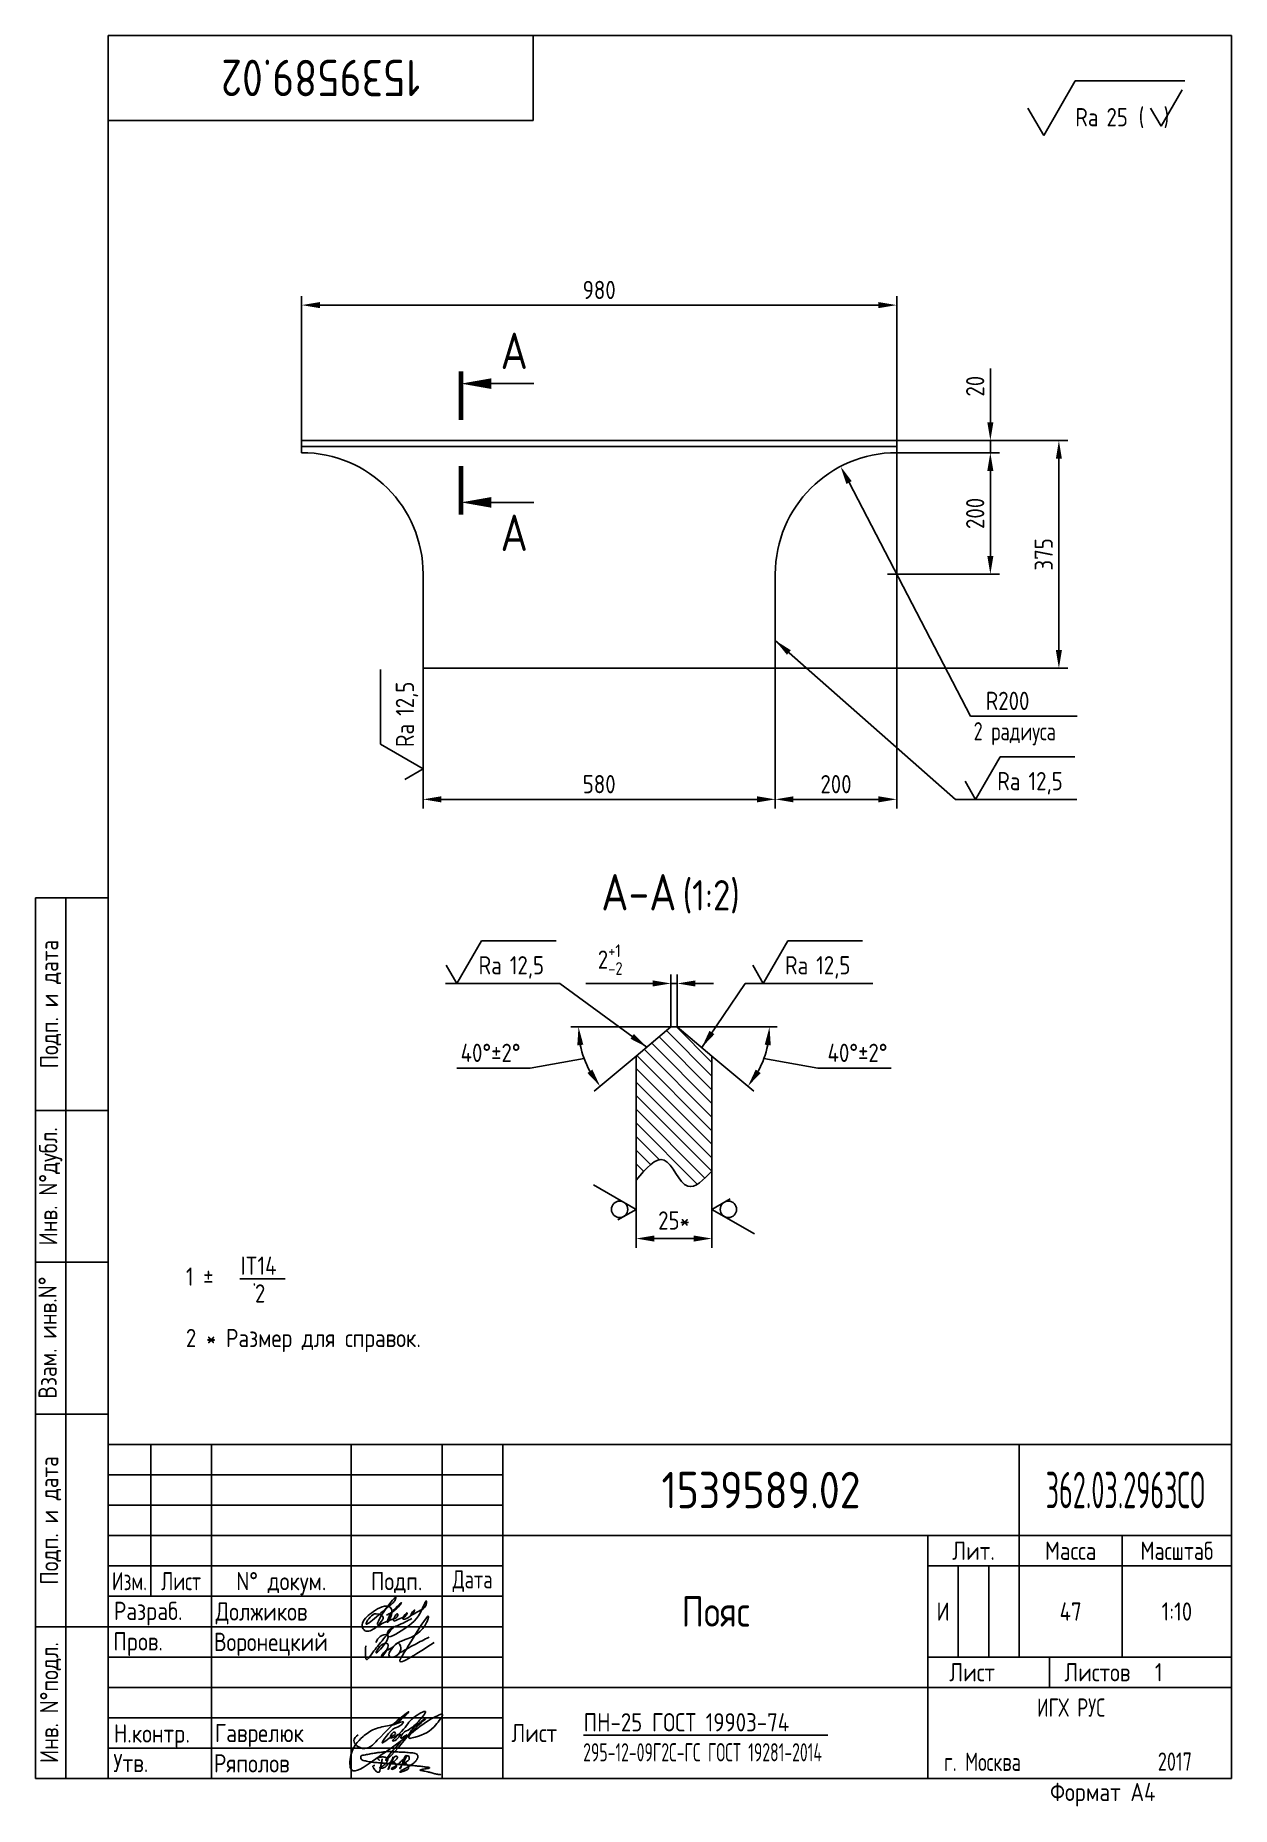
# Paper-space layout 'A4_protect' of a CAD drawing. Header units: millimetres. Extents: x 254 to 451, y 0 to 292.
# The model-space entities are those that its viewports show. They can reach past a viewport. Long polylines and large blocks are cut down to what shows.
import ezdxf
from ezdxf.enums import TextEntityAlignment as Align

# ---------------------------------------------------------------- set-up
doc = ezdxf.new("R2010")
doc.units = ezdxf.units.MM
doc.header["$LTSCALE"] = 0.3
for name, color, linetype in [('Bord', 1, 'Continuous'), ('Cont', 6, 'Continuous'), ('Dim', 7, 'Continuous'), ('Hatch', 2, 'Continuous'), ('Text', 3, 'Continuous'), ('Textb', 6, 'Continuous'), ('Vporti', 7, 'Continuous')]:
    doc.layers.add(name, color=color, linetype=linetype)
doc.layers.get('Vporti').off()
doc.styles.add('Style1', font='romans.shx', dxfattribs={"width": 0.8})
doc.dimstyles.new('Anqular-2', dxfattribs={"dimscale": 2, "dimtxt": 3, "dimasz": 3, "dimexe": 1.25, "dimexo": 0, "dimgap": 1, "dimtad": 2, "dimtoh": 1, "dimdec": 3, "dimtxsty": 'Style1', "dimcen": 2.5, "dimclrt": 3, "dimadec": 0, "dimazin": 0, "dimtfac": 1, "dimtdec": 3, "dimtmove": 1, "dimatfit": 3, "dimfxl": 1, "dimarcsym": 0})
doc.dimstyles.new('LIN10', dxfattribs={"dimscale": 10, "dimtxt": 3, "dimasz": 3, "dimexe": 1.5, "dimexo": 0, "dimgap": 1, "dimtad": 1, "dimdec": 4, "dimrnd": 1, "dimdsep": 46, "dimtxsty": 'Style1', "dimcen": 0, "dimclrt": 3, "dimadec": 0, "dimazin": 0, "dimtfac": 0.666667, "dimtdec": 4, "dimtmove": 0, "dimatfit": 3, "dimfxl": 1, "dimtolj": 1, "dimtzin": 0, "dimarcsym": 0})
doc.dimstyles.new('LIN_2', dxfattribs={"dimscale": 2, "dimtxt": 3, "dimasz": 3, "dimexe": 1.5, "dimexo": 0, "dimgap": 1.48, "dimtad": 1, "dimdec": 4, "dimrnd": 1, "dimdsep": 46, "dimtxsty": 'Style1', "dimcen": 0, "dimdle": 2, "dimclrd": 256, "dimclrt": 3, "dimadec": 0, "dimazin": 0, "dimtfac": 0.666667, "dimtdec": 4, "dimtmove": 0, "dimatfit": 3, "dimfxl": 1, "dimtvp": 0.833333, "dimtolj": 1, "dimtzin": 0, "dimarcsym": 0})
doc.dimstyles.new('Rad-10', dxfattribs={"dimscale": 10, "dimtxt": 3, "dimasz": 3, "dimexe": 1.25, "dimexo": 0, "dimgap": 1, "dimtad": 1, "dimtoh": 1, "dimdec": 3, "dimtxsty": 'Style1', "dimcen": 2.5, "dimclrt": 3, "dimadec": 0, "dimazin": 0, "dimtfac": 1, "dimtdec": 3, "dimtmove": 1, "dimatfit": 1, "dimfxl": 1, "dimarcsym": 0})

# ---------------------------------------------------------------- blocks, each defined once
blk = doc.blocks.new('A4')
at = {"layer": 'Bord'}
for p, q in [((20, 55), (85, 55)), ((20, 50), (85, 50)), ((20, 45), (85, 45)), ((160, 40), (160, 25)), ((165, 40), (165, 25)), ((20, 30), (85, 30)), ((20, 25), (85, 25)), ((20, 20), (85, 20)), ((20, 15), (85, 15)), ((20, 10), (85, 10))]:
    blk.add_line(p, q, dxfattribs=at)
at = {"layer": 'Cont'}
for p, q in [((205, 292), (20, 292)), ((20, 292), (20, 5)), ((90, 278), (90, 292)), ((205, 292), (205, 5)), ((20, 278), (90, 278)), ((8, 5), (8, 150)), ((8, 150), (20, 150)), ((13, 5), (13, 150)), ((8, 115), (20, 115)), ((20, 90), (8, 90)), ((20, 65), (8, 65)), ((205, 60), (20, 60)), ((20, 60), (205, 60)), ((27, 60), (27, 35)), ((37, 60), (37, 5)), ((60, 5), (60, 60)), ((75, 60), (75, 5)), ((85, 5), (85, 60)), ((170, 60), (170, 25)), ((85, 45), (205, 45)), ((155, 5), (155, 45)), ((187, 25), (187, 45)), ((20, 40), (85, 40)), ((205, 40), (155, 40)), ((85, 35), (20, 35)), ((20, 30), (8, 30)), ((155, 25), (205, 25)), ((175, 25), (175, 20)), ((205, 20), (85, 20)), ((20, 5), (8, 5)), ((205, 5), (20, 5))]:
    blk.add_line(p, q, dxfattribs=at)
at = {"layer": 'Text', "style": 'Style1', "width": 0.8}
for s, p in [('Подп. и дата', (10.5, 132.5)), ('Инв. N%%dдубл.', (10.5, 102.5)), ('Взам. инв.N%%d ', (10, 78.38)), ('Подп. и дата', (10.5, 47.5)), ('Инв. N%%dподл.', (10.5, 17.5))]:
    blk.add_text(s, height=3, rotation=90, dxfattribs=at).set_placement(p, align=Align.MIDDLE)
at = {"layer": 'Text', "style": 'Style1'}
for s, width, p in [('Лит.', 0.8, (162.5, 42.5)), ('Масса', 0.8, (178.5, 42.5)), ('Масштаб', 0.75, (196, 42.5)), ('Изм.', 0.7, (23.5, 37.5)), ('Лист', 0.7, (32, 37.5)), ('N%%d докум.', 0.8, (48.5, 37.5)), ('Подп.', 0.8, (67.5, 37.5)), ('Лист', 0.8, (162.27, 22.5)), ('Листов', 0.8, (182.9, 22.5))]:
    blk.add_text(s, height=3, dxfattribs=dict(at, width=width)).set_placement(p, align=Align.MIDDLE_CENTER)
at = {"layer": 'Text', "style": 'Style1', "width": 0.7}
for s, p in [('Дата', (80, 37.5)), ('ИГХ РУС', (178.57, 16.69))]:
    blk.add_text(s, height=3, dxfattribs=at).set_placement(p, align=Align.MIDDLE)
at = {"layer": 'Text', "style": 'Style1'}
for s, width, p in [('Разpаб.', 0.8, (20.92, 31.1)), ('Пpов.', 0.8, (20.84, 26.08)), ('Н.контp.', 0.8, (20.92, 10.92)), ('Утв.', 0.8, (20.84, 6.06)), ('г. Москва', 0.7, (157.64, 6.25)), ('Фоpмат А4', 0.8, (175.11, 1.29))]:
    blk.add_text(s, height=3, dxfattribs=dict(at, width=width)).set_placement(p)
for tag, p, width in [('ФИО', (39, 31), 0.8), ('ФИО', (39, 26), 0.8), ('ГОСТ_СОРТАМЕНТА', (98.19, 14), 0.8), ('ФИО', (39, 11), 0.8), ('ФИО', (39, 6), 0.8), ('2017', (192.85, 6.29), 0.7)]:
    blk.add_attdef(tag, p, '', height=3, dxfattribs=dict(at, width=width))
at = {"layer": 'Text', "style": 'Style1', "width": 0.8}
for tag, p in [('И', (157.49, 32.5)), ('700', (178.5, 32.5)), ('1:20', (196, 32.5))]:
    blk.add_attdef(tag, text='', height=3, dxfattribs=at).set_placement(p, align=Align.MIDDLE)
blk.add_attdef('Сборочный_чертеж', text='', height=3, dxfattribs=at).set_placement((120, 21.3), align=Align.CENTER)
for tag, p in [('1', (171.12, 22.5)), ('2', (193, 22.5))]:
    blk.add_attdef(tag, text='', height=3, dxfattribs=at).set_placement(p, align=Align.MIDDLE_CENTER)
blk.add_attdef('ЛИСТ', text='', height=3, dxfattribs=at).set_placement((85.99, 12.5), align=Align.MIDDLE_LEFT)
at = {"layer": 'Text', "style": 'Style1', "width": 0.7}
blk.add_attdef('%%OГОСТ_ТЕХ._ТРЕБОВАНИЙ', text='', height=3, dxfattribs=at).set_placement((98.19, 8), align=Align.BOTTOM_LEFT)
at = {"layer": 'Textb', "style": 'Style1', "width": 0.8}
blk.add_attdef('1234567', (81, 290), '', height=6, rotation=180, dxfattribs=at)
blk.add_attdef('1234567', (123.4, 48), '', height=6, dxfattribs=at)
for tag, height, p in [('123ХЯ', 6, (183.62, 48)), ('НАИМЕНОВАНИЕ', 5, (120, 30))]:
    blk.add_attdef(tag, text='', height=height, dxfattribs=at).set_placement(p, align=Align.CENTER)
blk = doc.blocks.new('A$C3427693D')
at = {"layer": 'Text'}
blk.add_line((0, 3.92), (7.46, 3.92), dxfattribs=at)
at = {"layer": 'Text', "style": 'Style1', "width": 0.8}
for s, p in [('IT14', (0.13, 4.57)), ('2', (2.49, 0))]:
    blk.add_text(s, height=3, dxfattribs=at).set_placement(p)
blk = doc.blocks.new('A$C314368CF')
at = {"layer": 'Text'}
for q in [(7.18, 6), (1.98, 3)]:
    blk.add_line((3.72, 0), q, dxfattribs=at)
at = {"layer": 'Text', "style": 'Style1', "width": 0.8}
blk.add_text('(  )', height=3, dxfattribs=at).set_placement((0, 0))
blk = doc.blocks.new('sherISO_17')
at = {"layer": 'Cont'}
for p, q in [((-30.94, -16.46), (-25.74, -7.46)), ((-25.74, -7.46), (-7.72, -7.46)), ((-30.94, -16.46), (-33.54, -11.96))]:
    blk.add_line(p, q, dxfattribs=at)
blk.add_blockref('A$C314368CF', (-15.31, -14.96))
at = {"layer": 'Textb', "style": 'Style1', "width": 0.8}
blk.add_text('Ra', height=3, dxfattribs=at).set_placement((-25.74, -14.96))
blk.add_attdef('25', (-20.6, -14.96), '', height=3, dxfattribs=at)
blk = doc.blocks.new('ZNAK02')
at = {"layer": 'Textb', "style": 'Style1', "width": 0.8}
blk.add_attdef('А-А', text='', height=6, dxfattribs=at).set_placement((13.92, -0.06), align=Align.RIGHT)
blk.add_attdef('SC(1)', (14.94, -0.06), '', height=5, dxfattribs=at)
blk = doc.blocks.new('*D13')
at = {"layer": 'Defpoints', "color": 0, "transparency": 16777216}
for p in [(6083.97, 2342.32), (5103.97, 2119.38), (6083.97, 2119.38)]:
    blk.add_point(p, dxfattribs=at)
at = {"layer": 'Dim', "color": 0, "lineweight": -2, "transparency": 16777216}
for p, q in [((5103.97, 2119.38), (5103.97, 2357.32)), ((6083.97, 2119.38), (6083.97, 2357.32)), ((5133.97, 2342.32), (6053.97, 2342.32))]:
    blk.add_line(p, q, dxfattribs=at)
at = {"layer": 'Dim', "color": 0, "transparency": 16777216}
for points in [[(5133.97, 2347.32), (5133.97, 2337.32), (5103.97, 2342.32)], [(6053.97, 2347.32), (6053.97, 2337.32), (6083.97, 2342.32)]]:
    blk.add_solid(points, dxfattribs=at)
at = {"layer": 'Dim', "color": 3, "transparency": 16777216, "insert": (5593.97, 2367.32), "char_height": 30, "attachment_point": 5, "style": 'Style1'}
blk.add_mtext('\\A1;980', dxfattribs=at)
blk = doc.blocks.new('*D14')
at = {"layer": 'Defpoints', "color": 0, "transparency": 16777216}
for p in [(6083.97, 2099.38), (5883.97, 1744.38), (5883.97, 1528.6)]:
    blk.add_point(p, dxfattribs=at)
at = {"layer": 'Dim', "color": 0, "lineweight": -2, "transparency": 16777216}
for p, q in [((6083.97, 2099.38), (6083.97, 1513.6)), ((5883.97, 1744.38), (5883.97, 1513.6)), ((6053.97, 1528.6), (5913.97, 1528.6))]:
    blk.add_line(p, q, dxfattribs=at)
at = {"layer": 'Dim', "color": 0, "transparency": 16777216}
for points in [[(5913.97, 1533.6), (5913.97, 1523.6), (5883.97, 1528.6)], [(6053.97, 1533.6), (6053.97, 1523.6), (6083.97, 1528.6)]]:
    blk.add_solid(points, dxfattribs=at)
at = {"layer": 'Dim', "color": 3, "transparency": 16777216, "insert": (5983.97, 1553.6), "char_height": 30, "attachment_point": 5, "style": 'Style1'}
blk.add_mtext('\\A1;200', dxfattribs=at)
blk = doc.blocks.new('*D15')
at = {"layer": 'Defpoints', "color": 0, "transparency": 16777216}
for p in [(5303.97, 1744.38), (5883.97, 1744.38), (5303.97, 1528.6)]:
    blk.add_point(p, dxfattribs=at)
at = {"layer": 'Dim', "color": 0, "lineweight": -2, "transparency": 16777216}
for p, q in [((5303.97, 1744.38), (5303.97, 1513.6)), ((5883.97, 1744.38), (5883.97, 1513.6)), ((5853.97, 1528.6), (5333.97, 1528.6))]:
    blk.add_line(p, q, dxfattribs=at)
at = {"layer": 'Dim', "color": 0, "transparency": 16777216}
for points in [[(5333.97, 1533.6), (5333.97, 1523.6), (5303.97, 1528.6)], [(5853.97, 1533.6), (5853.97, 1523.6), (5883.97, 1528.6)]]:
    blk.add_solid(points, dxfattribs=at)
at = {"layer": 'Dim', "color": 3, "transparency": 16777216, "insert": (5593.97, 1553.6), "char_height": 30, "attachment_point": 5, "style": 'Style1'}
blk.add_mtext('\\A1;580', dxfattribs=at)
blk = doc.blocks.new('*D16')
at = {"layer": 'Defpoints', "color": 0, "transparency": 16777216}
for p in [(6083.97, 2119.38), (6238.19, 2119.38), (6083.97, 2099.38)]:
    blk.add_point(p, dxfattribs=at)
at = {"layer": 'Dim', "color": 0, "lineweight": -2, "transparency": 16777216}
for p, q in [((6238.19, 2149.38), (6238.19, 2238.24)), ((6083.97, 2119.38), (6253.19, 2119.38)), ((6238.19, 2099.38), (6238.19, 2119.38)), ((6083.97, 2099.38), (6253.19, 2099.38)), ((6238.19, 2069.38), (6238.19, 2039.38))]:
    blk.add_line(p, q, dxfattribs=at)
at = {"layer": 'Dim', "color": 0, "transparency": 16777216}
for points in [[(6233.19, 2149.38), (6243.19, 2149.38), (6238.19, 2119.38)], [(6233.19, 2069.38), (6243.19, 2069.38), (6238.19, 2099.38)]]:
    blk.add_solid(points, dxfattribs=at)
at = {"layer": 'Dim', "color": 3, "transparency": 16777216, "insert": (6213.19, 2208.81), "char_height": 30, "attachment_point": 5, "rotation": 90, "style": 'Style1'}
blk.add_mtext('\\A1;20', dxfattribs=at)
blk = doc.blocks.new('*D17')
at = {"layer": 'Defpoints', "color": 0, "transparency": 16777216}
for p in [(6083.97, 2099.38), (6068.97, 1899.38), (6238.19, 1899.38)]:
    blk.add_point(p, dxfattribs=at)
at = {"layer": 'Dim', "color": 0, "lineweight": -2, "transparency": 16777216}
for p, q in [((6083.97, 2099.38), (6253.19, 2099.38)), ((6238.19, 2069.38), (6238.19, 1929.38)), ((6068.97, 1899.38), (6253.19, 1899.38))]:
    blk.add_line(p, q, dxfattribs=at)
at = {"layer": 'Dim', "color": 0, "transparency": 16777216}
for points in [[(6233.19, 2069.38), (6243.19, 2069.38), (6238.19, 2099.38)], [(6233.19, 1929.38), (6243.19, 1929.38), (6238.19, 1899.38)]]:
    blk.add_solid(points, dxfattribs=at)
at = {"layer": 'Dim', "color": 3, "transparency": 16777216, "insert": (6213.19, 1999.38), "char_height": 30, "attachment_point": 5, "rotation": 90, "style": 'Style1'}
blk.add_mtext('\\A1;200', dxfattribs=at)
blk = doc.blocks.new('razrez03')
at = {"layer": 'Text', "const_width": 0.8}
blk.add_lwpolyline([(0, 1.997), (0, -6.003)], dxfattribs=at)
at = {"layer": 'Text'}
blk.add_lwpolyline([(0, 0, 0, 1.76, 0), (5, 0, 1.76, 1.76, 0)], format="xyseb", dxfattribs=at)
blk.add_lwpolyline([(12, 0), (5, 0)], dxfattribs=at)
at = {"layer": 'Textb', "style": 'Style1', "width": 0.8}
blk.add_attdef('A', (6.5, 2), '', height=6, dxfattribs=at)
blk = doc.blocks.new('razrez04')
at = {"layer": 'Text', "const_width": 0.8}
blk.add_lwpolyline([(0, 5.997), (0, -2.003)], dxfattribs=at)
at = {"layer": 'Text'}
blk.add_lwpolyline([(0, 0, 0, 1.76, 0), (5, 0, 1.76, 1.76, 0)], format="xyseb", dxfattribs=at)
blk.add_lwpolyline([(12, 0), (5, 0)], dxfattribs=at)
at = {"layer": 'Textb', "style": 'Style1', "width": 0.8}
blk.add_attdef('A', (6.5, -8.4), '', height=6, dxfattribs=at)
blk = doc.blocks.new('*D18')
at = {"layer": 'Defpoints', "color": 0, "transparency": 16777216}
for p in [(6083.97, 2119.38), (5883.97, 1744.38), (6351.07, 1744.38)]:
    blk.add_point(p, dxfattribs=at)
at = {"layer": 'Dim', "color": 0, "lineweight": -2, "transparency": 16777216}
for p, q in [((6083.97, 2119.38), (6366.07, 2119.38)), ((6351.07, 2089.38), (6351.07, 1774.38)), ((5883.97, 1744.38), (6366.07, 1744.38))]:
    blk.add_line(p, q, dxfattribs=at)
at = {"layer": 'Dim', "color": 0, "transparency": 16777216}
for points in [[(6346.07, 2089.38), (6356.07, 2089.38), (6351.07, 2119.38)], [(6346.07, 1774.38), (6356.07, 1774.38), (6351.07, 1744.38)]]:
    blk.add_solid(points, dxfattribs=at)
at = {"layer": 'Dim', "color": 3, "transparency": 16777216, "insert": (6326.07, 1931.88), "char_height": 30, "attachment_point": 5, "rotation": 90, "style": 'Style1'}
blk.add_mtext('\\A1;375', dxfattribs=at)
blk = doc.blocks.new('*D22')
at = {"layer": 'Defpoints', "color": 0, "transparency": 16777216}
for p in [(5567.52, 772.77), (5565.52, 758.48), (5567.52, 758.48)]:
    blk.add_point(p, dxfattribs=at)
at = {"layer": 'Dim', "color": 0, "lineweight": -2, "transparency": 16777216}
for p, q in [((5565.52, 758.48), (5565.52, 775.77)), ((5567.52, 758.48), (5567.52, 775.77))]:
    blk.add_line(p, q, dxfattribs=at)
at = {"layer": 'Dim', "lineweight": -2, "transparency": 16777216}
for p, q in [((5559.52, 772.77), (5537.47, 772.77)), ((5567.52, 772.77), (5565.52, 772.77)), ((5573.52, 772.77), (5579.52, 772.77))]:
    blk.add_line(p, q, dxfattribs=at)
at = {"layer": 'Dim', "transparency": 16777216}
for points in [[(5559.52, 773.77), (5559.52, 771.77), (5565.52, 772.77)], [(5573.52, 773.77), (5573.52, 771.77), (5567.52, 772.77)]]:
    blk.add_solid(points, dxfattribs=at)
at = {"layer": 'Dim', "color": 3, "transparency": 16777216, "insert": (5545.5, 780.63), "char_height": 6, "attachment_point": 5, "style": 'Style1'}
blk.add_mtext('\\A1;\\A1;2{\\H0.7x;\\S+1^ -2;}', dxfattribs=at)
blk = doc.blocks.new('*D23')
at = {"layer": 'Defpoints', "color": 0, "transparency": 16777216}
for p in [(5554.02, 707.95), (5579.02, 711.01), (5554.02, 688.77)]:
    blk.add_point(p, dxfattribs=at)
at = {"layer": 'Dim', "color": 0, "lineweight": -2, "transparency": 16777216}
for p, q in [((5554.02, 707.95), (5554.02, 685.77)), ((5579.02, 711.01), (5579.02, 685.77))]:
    blk.add_line(p, q, dxfattribs=at)
at = {"layer": 'Dim', "lineweight": -2, "transparency": 16777216}
blk.add_line((5573.02, 688.77), (5560.02, 688.77), dxfattribs=at)
at = {"layer": 'Dim', "transparency": 16777216}
for points in [[(5560.02, 689.77), (5560.02, 687.77), (5554.02, 688.77)], [(5573.02, 689.77), (5573.02, 687.77), (5579.02, 688.77)]]:
    blk.add_solid(points, dxfattribs=at)
at = {"layer": 'Dim', "color": 3, "transparency": 16777216, "insert": (5566.52, 694.73), "char_height": 6, "attachment_point": 5, "style": 'Style1'}
blk.add_mtext('\\A1;25*', dxfattribs=at)
blk = doc.blocks.new('sherISO_09')
at = {"layer": 'Text'}
for q in [(4.04, 7), (-1.73, 3)]:
    blk.add_line((0, 0), q, dxfattribs=at)
blk.add_circle((0, 2.71), 1.35, dxfattribs=at)
blk = doc.blocks.new('*D24')
at = {"layer": 'Defpoints', "color": 0, "transparency": 16777216}
for p in [(5565.52, 758.48), (5567.52, 758.48), (5567.52, 758.48), (5579.02, 748.83), (5594.74, 744.81)]:
    blk.add_point(p, dxfattribs=at)
at = {"layer": 'Dim', "color": 0, "lineweight": -2, "transparency": 16777216}
for p, q in [((5567.52, 758.48), (5600.48, 758.48)), ((5579.02, 748.83), (5592.76, 737.29)), ((5596.14, 748.06), (5613.87, 744.93)), ((5613.87, 744.93), (5638.04, 744.93))]:
    blk.add_line(p, q, dxfattribs=at)
blk.add_arc((5567.52, 758.48), 30.46, 331.30564, 348.69436, dxfattribs=at)
at = {"layer": 'Dim', "color": 0, "transparency": 16777216}
for points in [[(5596.39, 752.6), (5598.38, 752.41), (5597.98, 758.48)], [(5595.06, 743.29), (5593.41, 744.42), (5590.85, 738.9)]]:
    blk.add_solid(points, dxfattribs=at)
at = {"layer": 'Dim', "color": 3, "transparency": 16777216, "insert": (5626.95, 749.93), "char_height": 6, "attachment_point": 5, "style": 'Style1'}
blk.add_mtext('40°%%p2%%d', dxfattribs=at)
blk = doc.blocks.new('*D25')
at = {"layer": 'Defpoints', "color": 0, "transparency": 16777216}
for p in [(5565.52, 758.48), (5565.52, 758.48), (5567.52, 758.48), (5554.02, 748.83), (5538.3, 744.81)]:
    blk.add_point(p, dxfattribs=at)
at = {"layer": 'Dim', "color": 0, "lineweight": -2, "transparency": 16777216}
for p, q in [((5565.52, 758.48), (5532.56, 758.48)), ((5536.9, 748.06), (5519.17, 744.93)), ((5554.02, 748.83), (5540.27, 737.29)), ((5519.17, 744.93), (5495, 744.93))]:
    blk.add_line(p, q, dxfattribs=at)
blk.add_arc((5565.52, 758.48), 30.46, 191.30564, 208.69436, dxfattribs=at)
at = {"layer": 'Dim', "color": 0, "transparency": 16777216}
for points in [[(5534.66, 752.41), (5536.65, 752.6), (5535.06, 758.48)], [(5539.63, 744.42), (5537.98, 743.29), (5542.19, 738.9)]]:
    blk.add_solid(points, dxfattribs=at)
at = {"layer": 'Dim', "color": 3, "transparency": 16777216, "insert": (5506.09, 749.93), "char_height": 6, "attachment_point": 5, "style": 'Style1'}
blk.add_mtext('40°%%p2%%d', dxfattribs=at)
blk = doc.blocks.new('sherISO_01')
at = {"layer": 'Text'}
blk.add_line((4.041, 7), (16.364, 7), dxfattribs=at)
blk.add_lwpolyline([(-1.732, 3), (0, 0), (4.041, 7)], dxfattribs=at)
at = {"layer": 'Text', "style": 'Style1', "width": 0.8}
blk.add_text('Ra', height=3, dxfattribs=at).set_placement((3.584, 1.5))
blk.add_attdef('12,5', (8.727, 1.5), '', height=3, dxfattribs=at)
blk = doc.blocks.new('*D26')
at = {"layer": 'Defpoints', "color": 0, "transparency": 16777216}
for p in [(5991.56, 2076.75), (6083.97, 1899.38)]:
    blk.add_point(p, dxfattribs=at)
at = {"layer": 'Dim', "color": 0, "linetype": 'ByBlock', "lineweight": -2, "transparency": 16777216}
for p, q in [((6205.69, 1665.75), (6005.42, 2050.15)), ((6308.85, 1665.75), (6205.69, 1665.75))]:
    blk.add_line(p, q, dxfattribs=at)
at = {"layer": 'Dim', "color": 0, "transparency": 16777216}
blk.add_solid([(6009.86, 2052.46), (6000.99, 2047.84), (5991.56, 2076.75)], dxfattribs=at)
at = {"layer": 'Dim', "color": 3, "transparency": 16777216, "insert": (6266.56, 1690.75), "char_height": 30, "attachment_point": 5, "style": 'Style1'}
blk.add_mtext('R200', dxfattribs=at)

msp = doc.modelspace()

# ---------------------------------------------------------------- hatches: boundary and pattern name
at = {"layer": 'Hatch'}
h = msp.add_hatch(dxfattribs=at)
h.set_pattern_fill('ANSI31', color=256, angle=-90)
h.set_pattern_definition([(315, (4844.8494, 6321.269), (2.245064, 2.245064), [])])
edge = h.paths.add_edge_path()
edge.add_spline(control_points=[(5554.01864, 707.94531), (5557.29882, 711.87474), (5563.91708, 719.80299), (5569.9264, 701.68004), (5576.20969, 708.12504), (5579.01864, 711.00628)], knot_values=[0, 0, 0, 0, 11.419817522, 23.041251349, 32.43697209, 32.43697209, 32.43697209, 32.43697209], degree=3, periodic=0)
edge.add_line((5579.01864, 711.00628), (5579.01864, 748.82672))
edge.add_line((5579.01864, 748.82672), (5567.51864, 758.47637))
edge.add_line((5567.51864, 758.47637), (5565.51864, 758.47637))
edge.add_line((5565.51864, 758.47637), (5554.01864, 748.82672))
edge.add_line((5554.01864, 748.82672), (5554.01864, 707.94531))

# ---------------------------------------------------------------- linework, layer by layer
at = {"layer": 'Bord'}
msp.add_open_spline([(5579.01864, 711.00628), (5576.20969, 708.12504), (5569.9264, 701.68004), (5563.91708, 719.80299), (5557.29882, 711.87474), (5554.01864, 707.94531)], degree=3, knots=[0, 0, 0, 0, 9.395720741, 21.017154568, 32.43697209, 32.43697209, 32.43697209, 32.43697209], dxfattribs=at)
at = {"layer": 'Cont'}
for p, q in [((6083.96932, 2119.38136), (5103.96932, 2119.38136)), ((5103.96932, 2119.38136), (5103.96932, 2099.38136)), ((6083.96932, 2119.38136), (6083.96932, 2099.38136)), ((6083.96932, 2109.73172), (5103.96932, 2109.73172)), ((5303.96932, 1899.38136), (5303.96932, 1744.38136)), ((5883.96932, 1899.38136), (5883.96932, 1744.38136)), ((5883.96932, 1744.38136), (5303.96932, 1744.38136)), ((5565.51864, 758.47637), (5554.01864, 748.82672)), ((5565.51864, 758.47637), (5567.51864, 758.47637)), ((5567.51864, 758.47637), (5579.01864, 748.82672)), ((5554.01864, 707.94531), (5554.01864, 748.82672)), ((5579.01864, 711.00628), (5579.01864, 748.82672))]:
    msp.add_line(p, q, dxfattribs=at)
for centre, start, end in [((5103.96932, 1899.38136), 0, 90), ((6083.96932, 1899.38136), 90, 180)]:
    msp.add_arc(centre, 200, start, end, dxfattribs=at)
at = {"layer": 'Dim'}
for p, q in [((6300.26117, 1665.74953), (6381.37701, 1665.74953)), ((6180.77664, 1528.6003), (6380.82558, 1528.6003)), ((5528.95896, 772.77453), (5491.26513, 772.77453)), ((5589.94, 772.77453), (5632.05747, 772.77453))]:
    msp.add_line(p, q, dxfattribs=at)

# ---------------------------------------------------------------- block references
ref = msp.add_blockref('razrez04', (5366.48935, 2213.05753), dxfattribs=dict(at, xscale=-10, yscale=10, zscale=10, rotation=180))
ref.add_attrib('A', 'А', (5431.48935, 2237.05753), dxfattribs={"layer": 'Textb', "height": 60, "style": 'Style1', "width": 0.8})
ref = msp.add_blockref('razrez03', (5366.48935, 2017.53953), dxfattribs=dict(at, xscale=-10, yscale=10, zscale=10, rotation=180))
ref.add_attrib('A', 'А', (5431.48935, 1937.53953), dxfattribs={"layer": 'Textb', "height": 60, "style": 'Style1', "width": 0.8})
at = {"layer": 'Dim', "xscale": 10, "yscale": 10, "zscale": 10, "rotation": 90}
msp.add_blockref('sherISO_01', (5303.96932, 1578.7743), dxfattribs=at).add_auto_attribs({'12,5': '12,5'})
at = {"layer": 'Dim'}
for name, p, xscale, yscale, zscale, values in [('sherISO_01', (6213.77142, 1528.6003), 10, 10, 10, {'12,5': '12,5'}), ('ZNAK02', (5539.49908, 796.93494), 2, 2, 2, {'А-А': 'А-А', 'SC(1)': '(1:2)'}), ('sherISO_01', (5494.97505, 772.77453), 2, 2, 2, {'12,5': '12,5'}), ('sherISO_01', (5595.90002, 772.77453), 2, 2, 2, {'12,5': '12,5'})]:
    msp.add_blockref(name, p, dxfattribs=dict(at, xscale=xscale, yscale=yscale, zscale=zscale)).add_auto_attribs(values)
at = {"layer": 'Dim', "xscale": 2, "yscale": 2, "zscale": 2}
for p, rotation in [((5554.01864, 698.38695), 90), ((5579.01864, 698.38695), 270)]:
    msp.add_blockref('sherISO_09', p, dxfattribs=dict(at, rotation=rotation))

# ---------------------------------------------------------------- texts
at = {"layer": 'Dim', "color": 3, "style": 'Style1', "width": 0.7}
msp.add_text('2 радиуса', height=30, dxfattribs=at).set_placement((6210.61584, 1625.74953))

# ---------------------------------------------------------------- dimensions: what is measured, and where the dimension line sits
at = {"layer": 'Dim'}
for base, p1, p2, picture, middle in [((6083.96932, 2342.32268), (5103.96932, 2119.38136), (6083.96932, 2119.38136), '*D13', (5593.96932, 2367.32268)), ((5883.96932, 1528.6003), (6083.96932, 2099.38136), (5883.96932, 1744.38136), '*D14', (5983.96932, 1553.6003)), ((5303.96932, 1528.6003), (5883.96932, 1744.38136), (5303.96932, 1744.38136), '*D15', (5593.96932, 1553.6003))]:
    dim = msp.add_linear_dim(base=base, p1=p1, p2=p2, dimstyle='LIN10', dxfattribs=at)
    dim.commit()
    dim.dimension.update_dxf_attribs({"geometry": picture, "text_midpoint": middle})
for base, p1, p2, picture, middle in [((6238.18887, 2119.38136), (6083.96932, 2099.38136), (6083.96932, 2119.38136), '*D16', (6213.18887, 2208.80993)), ((6351.07277, 1744.38136), (6083.96932, 2119.38136), (5883.96932, 1744.38136), '*D18', (6326.07277, 1931.88136)), ((6238.18887, 1899.38136), (6083.96932, 2099.38136), (6068.96932, 1899.38136), '*D17', (6213.18887, 1999.38136))]:
    dim = msp.add_linear_dim(base=base, p1=p1, p2=p2, angle=270, dimstyle='LIN10', dxfattribs=at)
    dim.commit()
    dim.dimension.update_dxf_attribs({"geometry": picture, "text_midpoint": middle})
dim = msp.add_radius_dim(center=(6083.96932, 1899.38136), mpoint=(5991.56024, 2076.75262), dimstyle='Rad-10', override={"dimatfit": 3, "dimarcsym": 1}, dxfattribs=at)
dim.commit()
dim.dimension.update_dxf_attribs({"geometry": '*D26', "text_midpoint": (6205.68974, 1665.74953), "dimtype": 164})
dim = msp.add_linear_dim(base=(5567.51864, 772.77453), p1=(5565.51864, 758.47637), p2=(5567.51864, 758.47637), text='\\A1;<>{\\H0.7x;\\S+1^ -2;}', dimstyle='LIN_2', dxfattribs=at)
dim.commit()
dim.dimension.update_dxf_attribs({"geometry": '*D22', "text_midpoint": (5545.49578, 772.77453), "dimtype": 160})
for base, line1, line2, picture, middle in [((5538.3015, 744.80741), ((5567.51864, 758.47637), (5565.51864, 758.47637)), ((5565.51864, 758.47637), (5554.01864, 748.82672)), '*D25', (5506.0864, 749.93388)), ((5594.73578, 744.80741), ((5565.51864, 758.47637), (5567.51864, 758.47637)), ((5567.51864, 758.47637), (5579.01864, 748.82672)), '*D24', (5626.95087, 749.93388))]:
    dim = msp.add_angular_dim_2l(base=base, line1=line1, line2=line2, text='<>%%p2%%d', dimstyle='Anqular-2', dxfattribs=at)
    dim.commit()
    dim.dimension.update_dxf_attribs({"geometry": picture, "text_midpoint": middle})
dim = msp.add_linear_dim(base=(5554.01864, 688.76762), p1=(5579.01864, 711.00628), p2=(5554.01864, 707.94531), text='<>*', dimstyle='LIN_2', dxfattribs=at)
dim.commit()
dim.dimension.update_dxf_attribs({"geometry": '*D23', "text_midpoint": (5566.51864, 694.72762)})

# ---------------------------------------------------------------- leaders
for points, dimstyle in [([(5883.96932, 1790.17598), (6180.77664, 1528.6003)], 'LIN10'), ([(5557.57343, 751.80955), (5528.95896, 772.77453)], 'LIN_2'), ([(5575.64125, 751.66069), (5589.94, 772.77453)], 'LIN_2')]:
    msp.add_leader(points, dimstyle=dimstyle, dxfattribs=at)

psp = doc.layouts.new('A4_protect')

# ---------------------------------------------------------------- linework, layer by layer
at = {"layer": 'Cont'}
psp.add_line((451.13, 292), (451.13, 5), dxfattribs=at)
at = {"layer": 'Text'}
for points, knots in [([(316.14, 31.36), (315.38, 30.94), (314.07, 30.22), (312.19, 29.63), (311.87, 27.7), (316.8, 30.8), (317.13, 31.41), (318.54, 34.44), (318.5, 33), (317.63, 32.88), (315.44, 31.4), (316.75, 33.16), (316.22, 31.64), (313.69, 30.53), (315.58, 32.71), (315.04, 31.5), (314.31, 31.53), (312.44, 30.29), (313.78, 32.56), (313.9, 31.46), (311.99, 31.02), (310.72, 30.19), (308.58, 28.83), (307.53, 30.57), (309.03, 31.98), (310.44, 32.95), (311.72, 33.58), (312.68, 33.17), (313.09, 32.18), (311.79, 29.87), (312.49, 32.15), (313.09, 32.6), (314.74, 34.42), (313.75, 32.97), (313.02, 32.43), (312.22, 32.03), (311.97, 31.91)], [0, 0, 0, 0, 2.703743, 4.672825, 5.02799, 7.955933, 13.437489, 13.883188, 14.189441, 16.413959, 17.478513, 18.47964, 18.959294, 20.910841, 22.003091, 22.470554, 23.533771, 24.710748, 26.01626, 26.201331, 27.488187, 30.382065, 32.258784, 33.069724, 35.439902, 37.010787, 38.612861, 39.32109, 39.818865, 41.83144, 42.782113, 44.494961, 45.867914, 46.467245, 48.290622, 49.101188, 49.101188, 49.101188, 49.101188]), ([(310.49, 30.58), (310.91, 31.5), (311.45, 32.68), (313.72, 35.24), (313.27, 34.08), (311.76, 33.05), (307.56, 28.94), (309.21, 31.68), (310.19, 32.37), (311.75, 31.67), (311.11, 30.87), (310.59, 30.18), (310.43, 30.45), (310.47, 30.53), (310.49, 30.58)], [0, 0, 0, 0, 4.062617, 5.226919, 5.800291, 6.663227, 11.774431, 12.938639, 14.11351, 15.354081, 16.396133, 16.918576, 17.03251, 17.182794, 17.182794, 17.182794, 17.182794]), ([(310.22, 27.39), (310.38, 27.77), (310.7, 28.51), (313.2, 29.07), (311.39, 26.62), (309.88, 25.29), (310.93, 27.29), (313.07, 27.36), (310.6, 24.06), (311.66, 26.27), (312.83, 26.17), (313.8, 27.67), (314.64, 26.29), (313.8, 24.95), (311.77, 24.95), (313.35, 27.35), (315.76, 28.02), (318.13, 29.31), (319.62, 33.74), (315.84, 27.21), (313.17, 23.06), (316.64, 25.33), (319.78, 27.39)], [0, 0, 0, 0, 1.213353, 2.399709, 5.497648, 5.861317, 7.611627, 8.43806, 10.837371, 11.583123, 13.461301, 14.534506, 15.162086, 17.217848, 17.944717, 20.123775, 21.948027, 26.460707, 27.144718, 34.52243, 35.159468, 41.304292, 41.304292, 41.304292, 41.304292]), ([(308.53, 26.83), (308.49, 26.38), (308.43, 25.72), (308.58, 24.17), (309.92, 26.08), (311.05, 27.5), (312.43, 29.11), (313.23, 30.06)], [0, 0, 0, 0, 1.523947, 2.237958, 3.351836, 5.856423, 9.374056, 9.374056, 9.374056, 9.374056]), ([(318.96, 28.28), (318.19, 27.89), (316.48, 27.02), (314.81, 26.06), (313.88, 25.53)], [0, 0, 0, 0, 2.587978, 5.77327, 5.77327, 5.77327, 5.77327]), ([(307.27, 12.2), (306.94, 11.89), (306.06, 11.08), (308.45, 9.22), (311.58, 12.48), (313.07, 14.1), (315.96, 16.31), (314.06, 14.23), (312.65, 13.71), (309.95, 13.33), (307.65, 11.67), (305.92, 9.62), (305.77, 5.1), (311.93, 9.48), (315.68, 12.08), (318.96, 14.79), (321.63, 15.91), (319.31, 12.58), (318.02, 12.27), (314.71, 11.2), (316.98, 13.64), (319.05, 15.35), (316.36, 13.55), (315.25, 11.45), (310.47, 6.32), (313.07, 9.8), (316.19, 13.03), (314.05, 11.22), (314.6, 12.55), (315.77, 13.08), (316.95, 13.93), (319.21, 16.78), (315.59, 14.67), (315.29, 13.37), (312.25, 10.77), (313.87, 11.46), (314.47, 12.68), (313.41, 11.9), (312.11, 11.38), (313.16, 13.02), (313.52, 12.3), (312.45, 11.85), (310.64, 10.09), (312.13, 12.33), (313.05, 13.29), (314.21, 13.61), (315.16, 14.64), (313.91, 14.16), (312.87, 13.76)], [0, 0, 0, 0, 1.17994, 3.087717, 5.863103, 12.338328, 12.854096, 14.088578, 16.834551, 19.302558, 21.570562, 25.210018, 27.650956, 31.348291, 40.129863, 44.562748, 45.223917, 46.979401, 51.214655, 52.099288, 55.323111, 56.227801, 58.471865, 60.028126, 65.752911, 68.466223, 71.038525, 71.934922, 72.780229, 73.495807, 76.028152, 77.999346, 80.11892, 83.1954, 85.334448, 86.270878, 87.060466, 88.110212, 88.803314, 89.989889, 90.197567, 90.706974, 92.884587, 94.19917, 96.055742, 97.375783, 97.753899, 99.636325, 99.636325, 99.636325, 99.636325]), ([(310.88, 7.99), (310.83, 8), (310.74, 8.03), (310.64, 8.12), (310.56, 8.19), (310.49, 8.31), (310.58, 8.39), (310.69, 8.46), (310.86, 8.51), (311.07, 8.54), (311.3, 8.57), (311.52, 8.54), (311.75, 8.49), (311.96, 8.4), (312.15, 8.25), (312.16, 8.04), (312.08, 7.88), (311.98, 7.72), (311.88, 7.56), (311.73, 7.4), (311.6, 7.24), (311.45, 7.14), (311.33, 7.04), (311.2, 6.98), (311.06, 6.92), (310.94, 6.86), (310.87, 6.83), (310.82, 6.77), (310.89, 6.72), (310.97, 6.71), (311.1, 6.69), (311.25, 6.69), (311.42, 6.74), (311.63, 6.81), (311.81, 6.96), (311.97, 7.13), (312.14, 7.27), (312.29, 7.43), (312.44, 7.55), (312.55, 7.66), (312.63, 7.76), (312.77, 7.91), (312.89, 8.15), (312.99, 8.3), (313.05, 8.58), (312.93, 8.28), (312.9, 8.06), (312.74, 7.71), (312.66, 7.43), (312.57, 7.19), (312.45, 6.93), (312.37, 6.74), (312.16, 6.39), (312.33, 6.79), (312.42, 7.07), (312.59, 7.36), (312.71, 7.62), (312.78, 7.81), (312.89, 8.02), (313.03, 8.2), (313.1, 8.37), (313.22, 8.5), (313.36, 8.66), (313.55, 8.72), (313.72, 8.65), (313.78, 8.49), (313.73, 8.32), (313.6, 8.13), (313.41, 7.99), (313.25, 7.84), (313.1, 7.78), (313.02, 7.74), (312.83, 7.71), (313.05, 7.69), (313.18, 7.62), (313.35, 7.55), (313.46, 7.41), (313.55, 7.29), (313.59, 7.16), (313.59, 6.99), (313.51, 6.82), (313.33, 6.68), (313.12, 6.56), (312.93, 6.48), (312.72, 6.54), (312.83, 6.72), (312.99, 6.78), (313.15, 6.89), (313.31, 6.98), (313.44, 7.08), (313.56, 7.15), (313.65, 7.23), (313.75, 7.3), (313.86, 7.39), (313.98, 7.49), (314.17, 7.64), (314.36, 7.81), (314.53, 7.99), (314.69, 8.11), (314.82, 8.23), (314.91, 8.36), (315.03, 8.46), (315.12, 8.59), (315.18, 8.7), (315.19, 8.89), (315.05, 8.7), (314.98, 8.56), (314.89, 8.31), (314.8, 8.08), (314.7, 7.84), (314.63, 7.6), (314.53, 7.4), (314.43, 7.17), (314.37, 6.96), (314.31, 6.76), (314.26, 6.65), (314.09, 6.61), (314.32, 6.95), (314.45, 7.16), (314.63, 7.49), (314.76, 7.7), (314.88, 7.94), (315.04, 8.22), (315.17, 8.51), (315.31, 8.69), (315.49, 8.8), (315.66, 8.63), (315.7, 8.43), (315.7, 8.24), (315.65, 8.07), (315.53, 7.95), (315.39, 7.84), (315.23, 7.73), (315.08, 7.65), (314.91, 7.61), (314.81, 7.59), (314.59, 7.6), (314.77, 7.56), (314.86, 7.52), (314.98, 7.5), (315.1, 7.45), (315.22, 7.43), (315.33, 7.34), (315.4, 7.24), (315.49, 7.13), (315.54, 7.01), (315.57, 6.88), (315.59, 6.75), (315.56, 6.61), (315.45, 6.5), (315.3, 6.39), (315.11, 6.35), (314.89, 6.27), (314.68, 6.17), (314.42, 6.1), (314.27, 6.06), (314.12, 6.04), (314.23, 6.2), (314.32, 6.26), (314.52, 6.4), (314.76, 6.5), (315.04, 6.66), (315.25, 6.78), (315.41, 6.85), (315.55, 6.94), (315.69, 7.05), (315.92, 7.2), (316.18, 7.38), (316.45, 7.56), (316.67, 7.74), (316.8, 7.91), (316.93, 8.06), (317, 8.22), (317.08, 8.36), (317.12, 8.54), (317.16, 8.75), (316.91, 9.1), (316.38, 9.21), (315.79, 9.25), (315.27, 9.28), (314.76, 9.35), (314.28, 9.37), (313.8, 9.36), (313.37, 9.4), (312.99, 9.4), (312.67, 9.43), (312.35, 9.45), (312.01, 9.43), (311.67, 9.41), (311.31, 9.35), (310.92, 9.29), (310.56, 9.28), (310.23, 9.23), (309.89, 9.14), (309.48, 9.15), (309.08, 8.99), (308.67, 8.97), (308.28, 8.86), (307.95, 8.81), (307.73, 8.67), (307.68, 8.44), (307.73, 8.22), (307.97, 8), (308.29, 7.95), (308.7, 7.82), (309.18, 7.77), (309.64, 7.67), (310.05, 7.63), (310.43, 7.63), (310.82, 7.56), (311.38, 7.55), (311.95, 7.45), (312.62, 7.48), (313.23, 7.38), (313.84, 7.33), (314.43, 7.33), (315.02, 7.24), (315.7, 7.17), (316.34, 7.16), (316.86, 7.08), (317.31, 7.04), (317.74, 7.02), (318.12, 6.94), (318.43, 6.9), (318.71, 6.86), (318.88, 6.85), (319.12, 6.75), (318.88, 6.68), (318.72, 6.64), (318.41, 6.6), (318.08, 6.54), (317.8, 6.53), (317.35, 6.36), (317.92, 6.29), (318.25, 6.21), (318.78, 6.09), (319.31, 5.97), (319.87, 5.77), (320.35, 5.7), (320.68, 5.65), (320.81, 5.63), (320.88, 5.62)], [0, 0, 0, 0, 0.153866, 0.270441, 0.388867, 0.510533, 0.592156, 0.71333, 0.90842, 1.11344, 1.349254, 1.61246, 1.782219, 2.047249, 2.291879, 2.451528, 2.651081, 2.806158, 3.017979, 3.227348, 3.462381, 3.633009, 3.75766, 3.920516, 4.080796, 4.214529, 4.291786, 4.349969, 4.397594, 4.50822, 4.594826, 4.799244, 4.954392, 5.128468, 5.437537, 5.632649, 5.842485, 6.094987, 6.293219, 6.410959, 6.551192, 6.687808, 7.022147, 7.294342, 7.425356, 7.52079, 7.946481, 8.313051, 8.59833, 8.833695, 9.090496, 9.427695, 9.601191, 9.883219, 10.093306, 10.673943, 10.798776, 10.974628, 11.287247, 11.486184, 11.648652, 11.848902, 12.027194, 12.25348, 12.40059, 12.537783, 12.716293, 12.91523, 13.208551, 13.438489, 13.549668, 13.67779, 13.77127, 13.930001, 14.029091, 14.272112, 14.434836, 14.547084, 14.739051, 14.830983, 15.061241, 15.268922, 15.500489, 15.788979, 15.879568, 16.024283, 16.221854, 16.418714, 16.593102, 16.783247, 16.91018, 17.018213, 17.135263, 17.278205, 17.430482, 17.620087, 17.979626, 18.191789, 18.388716, 18.565718, 18.714854, 18.857929, 19.039974, 19.171375, 19.283034, 19.400085, 19.618058, 19.882245, 20.150781, 20.377854, 20.649532, 20.89723, 21.042543, 21.40016, 21.557817, 21.667145, 21.752781, 21.926256, 22.412297, 22.813145, 22.961412, 23.171289, 23.607257, 23.940428, 24.110007, 24.291214, 24.48084, 24.697609, 24.904078, 25.034245, 25.218018, 25.407651, 25.573473, 25.787447, 25.930292, 26.051316, 26.18846, 26.285312, 26.406799, 26.52425, 26.630463, 26.793722, 26.898606, 27.029313, 27.171012, 27.314101, 27.419918, 27.580557, 27.709367, 27.829268, 28.024364, 28.266961, 28.41242, 28.705761, 28.989137, 29.187748, 29.233768, 29.332802, 29.529535, 29.667094, 30.039923, 30.332117, 30.61061, 30.769982, 30.856778, 31.109923, 31.313488, 31.656425, 32.066331, 32.296628, 32.49714, 32.710276, 32.891468, 33.014834, 33.177747, 33.444503, 33.618009, 34.409008, 34.914636, 35.419802, 35.95397, 36.458179, 36.88069, 37.388403, 37.738353, 38.034261, 38.353468, 38.693154, 39.037638, 39.391136, 39.787481, 40.203773, 40.488977, 40.784975, 41.26625, 41.668005, 42.070065, 42.499388, 42.869834, 43.079573, 43.213439, 43.554591, 43.717296, 44.153724, 44.506336, 45.019111, 45.587859, 45.90191, 46.270392, 46.703958, 47.093115, 47.952647, 48.44014, 49.079253, 49.808223, 50.268654, 50.851051, 51.604831, 52.298429, 52.776925, 53.1907, 53.661988, 54.042386, 54.348524, 54.616841, 54.853814, 54.983777, 55.126096, 55.333328, 55.613101, 56.008732, 56.315809, 56.59982, 56.87931, 57.399251, 57.889617, 58.432507, 59.066698, 59.660314, 59.862668, 60.07277, 60.07277, 60.07277, 60.07277]), ([(310.02, 7.15), (309.96, 7.14), (309.87, 7.13), (309.76, 7.1), (309.63, 7), (309.77, 6.87), (309.84, 6.73), (309.97, 6.55), (310.09, 6.34), (310.27, 6.16), (310.41, 6.06), (310.56, 6.02), (310.72, 6.05), (310.84, 6.16), (310.91, 6.41), (310.95, 6.69), (311.02, 7.02), (311.05, 7.29), (311.09, 7.54), (311.17, 7.81), (311.21, 8.05), (311.25, 8.21), (311.26, 8.26)], [0, 0, 0, 0, 0.15847, 0.269731, 0.363591, 0.555514, 0.688037, 0.848606, 1.204359, 1.433632, 1.58673, 1.729549, 1.880686, 2.057874, 2.19169, 2.63505, 2.928153, 3.184121, 3.441863, 3.696117, 4.025873, 4.178055, 4.178055, 4.178055, 4.178055])]:
    psp.add_open_spline(points, degree=3, knots=knots, dxfattribs=at)

# ---------------------------------------------------------------- block references
ref = psp.add_blockref('A4', (246.13, 0))
ref.add_attrib('ФИО', 'Должиков', (283.8, 31), dxfattribs={"layer": 'Text', "height": 3, "style": 'Style1', "width": 0.8})
ref.add_attrib('ФИО', 'Воронецкий', (283.52, 26), dxfattribs={"layer": 'Text', "height": 3, "style": 'Style1', "width": 0.8})
ref.add_attrib('ФИО', 'Гаврелюк', (283.69, 11), dxfattribs={"layer": 'Text', "height": 3, "style": 'Style1', "width": 0.8})
ref.add_attrib('ФИО', 'Ряполов', (283.52, 6), dxfattribs={"layer": 'Text', "height": 3, "style": 'Style1', "width": 0.8})
ref.add_attrib('123ХЯ', '362.03.2963СО', dxfattribs={"layer": 'Textb', "height": 6, "style": 'Style1', "width": 0.5}).set_placement((433.63, 52.5), align=Align.MIDDLE_CENTER)
ref.add_attrib('1234567', '1539589.02', dxfattribs={"layer": 'Textb', "height": 6, "style": 'Style1', "width": 0.8}).set_placement((373.63, 52.5), align=Align.MIDDLE_CENTER)
ref.add_attrib('НАИМЕНОВАНИЕ', 'Пояс', dxfattribs={"layer": 'Textb', "height": 5, "style": 'Style1', "width": 0.8}).set_placement((366.13, 30), align=Align.CENTER)
ref.add_attrib('ЛИСТ', 'Лист', dxfattribs={"layer": 'Text', "height": 3, "style": 'Style1', "width": 0.8}).set_placement((332.53, 12.5), align=Align.MIDDLE_LEFT)
ref.add_attrib('ГОСТ_СОРТАМЕНТА', '%%uПН-25 ГОСТ 19903-74    ', (344.42, 12.76), dxfattribs={"layer": 'Text', "height": 3, "style": 'Style1', "width": 0.8})
ref.add_attrib('%%OГОСТ_ТЕХ._ТРЕБОВАНИЙ', '295-12-09Г2С-ГС ГОСТ 19281-2014', dxfattribs={"layer": 'Text', "height": 3, "style": 'Style1', "width": 0.6}).set_placement((344.35, 6.92), align=Align.BOTTOM_LEFT)
ref.add_attrib('И', 'И', dxfattribs={"layer": 'Text', "height": 3, "style": 'Style1', "width": 0.8}).set_placement((403.62, 32.5), align=Align.MIDDLE)
ref.add_attrib('700', '47', dxfattribs={"layer": 'Text', "height": 3, "style": 'Style1', "width": 0.8}).set_placement((424.63, 32.5), align=Align.MIDDLE)
ref.add_attrib('1:20', '1:10', dxfattribs={"layer": 'Text', "height": 3, "style": 'Style1', "width": 0.8}).set_placement((442.13, 32.5), align=Align.MIDDLE)
ref.add_attrib('2', '1', dxfattribs={"layer": 'Text', "height": 3, "style": 'Style1', "width": 0.8}).set_placement((439.13, 22.5), align=Align.MIDDLE_CENTER)
ref.add_attrib('200', '2017', (438.98, 6.29), dxfattribs={"layer": 'Text', "height": 3, "style": 'Style1', "width": 0.7})
ref.add_attrib('1234567', '1539589.02', dxfattribs={"layer": 'Textb', "height": 6, "rotation": 180, "style": 'Style1', "width": 0.8}).set_placement((301.13, 285), align=Align.MIDDLE_CENTER)
at = {"layer": 'Dim'}
psp.add_blockref('sherISO_17', (451.13, 292), dxfattribs=at).add_auto_attribs({'25': '25'})
psp.add_blockref('A$C3427693D', (287.8, 83.37), dxfattribs=at)

# ---------------------------------------------------------------- texts
at = {"layer": 'Text', "style": 'Style1', "width": 0.8}
for s, p in [('1 %%P    .', (278.92, 86.14)), ('2 * Размер для справок.', (278.92, 76.03))]:
    psp.add_text(s, height=3, dxfattribs=at).set_placement(p)

# ---------------------------------------------------------------- viewports
at = {"layer": 'Vporti'}
psp.add_viewport(center=(358.98, 215.16), size=(157.14, 107.4113), view_center_point=(5713.96016, 2017.97831), view_height=1074.1131921, dxfattribs=at)
psp.add_viewport(center=(355.66, 123.93), size=(84.92, 66.6617), view_center_point=(5559.22545, 748.81989), view_height=133.3233861, status=3, dxfattribs=at)

doc.saveas('drawing.dxf')
